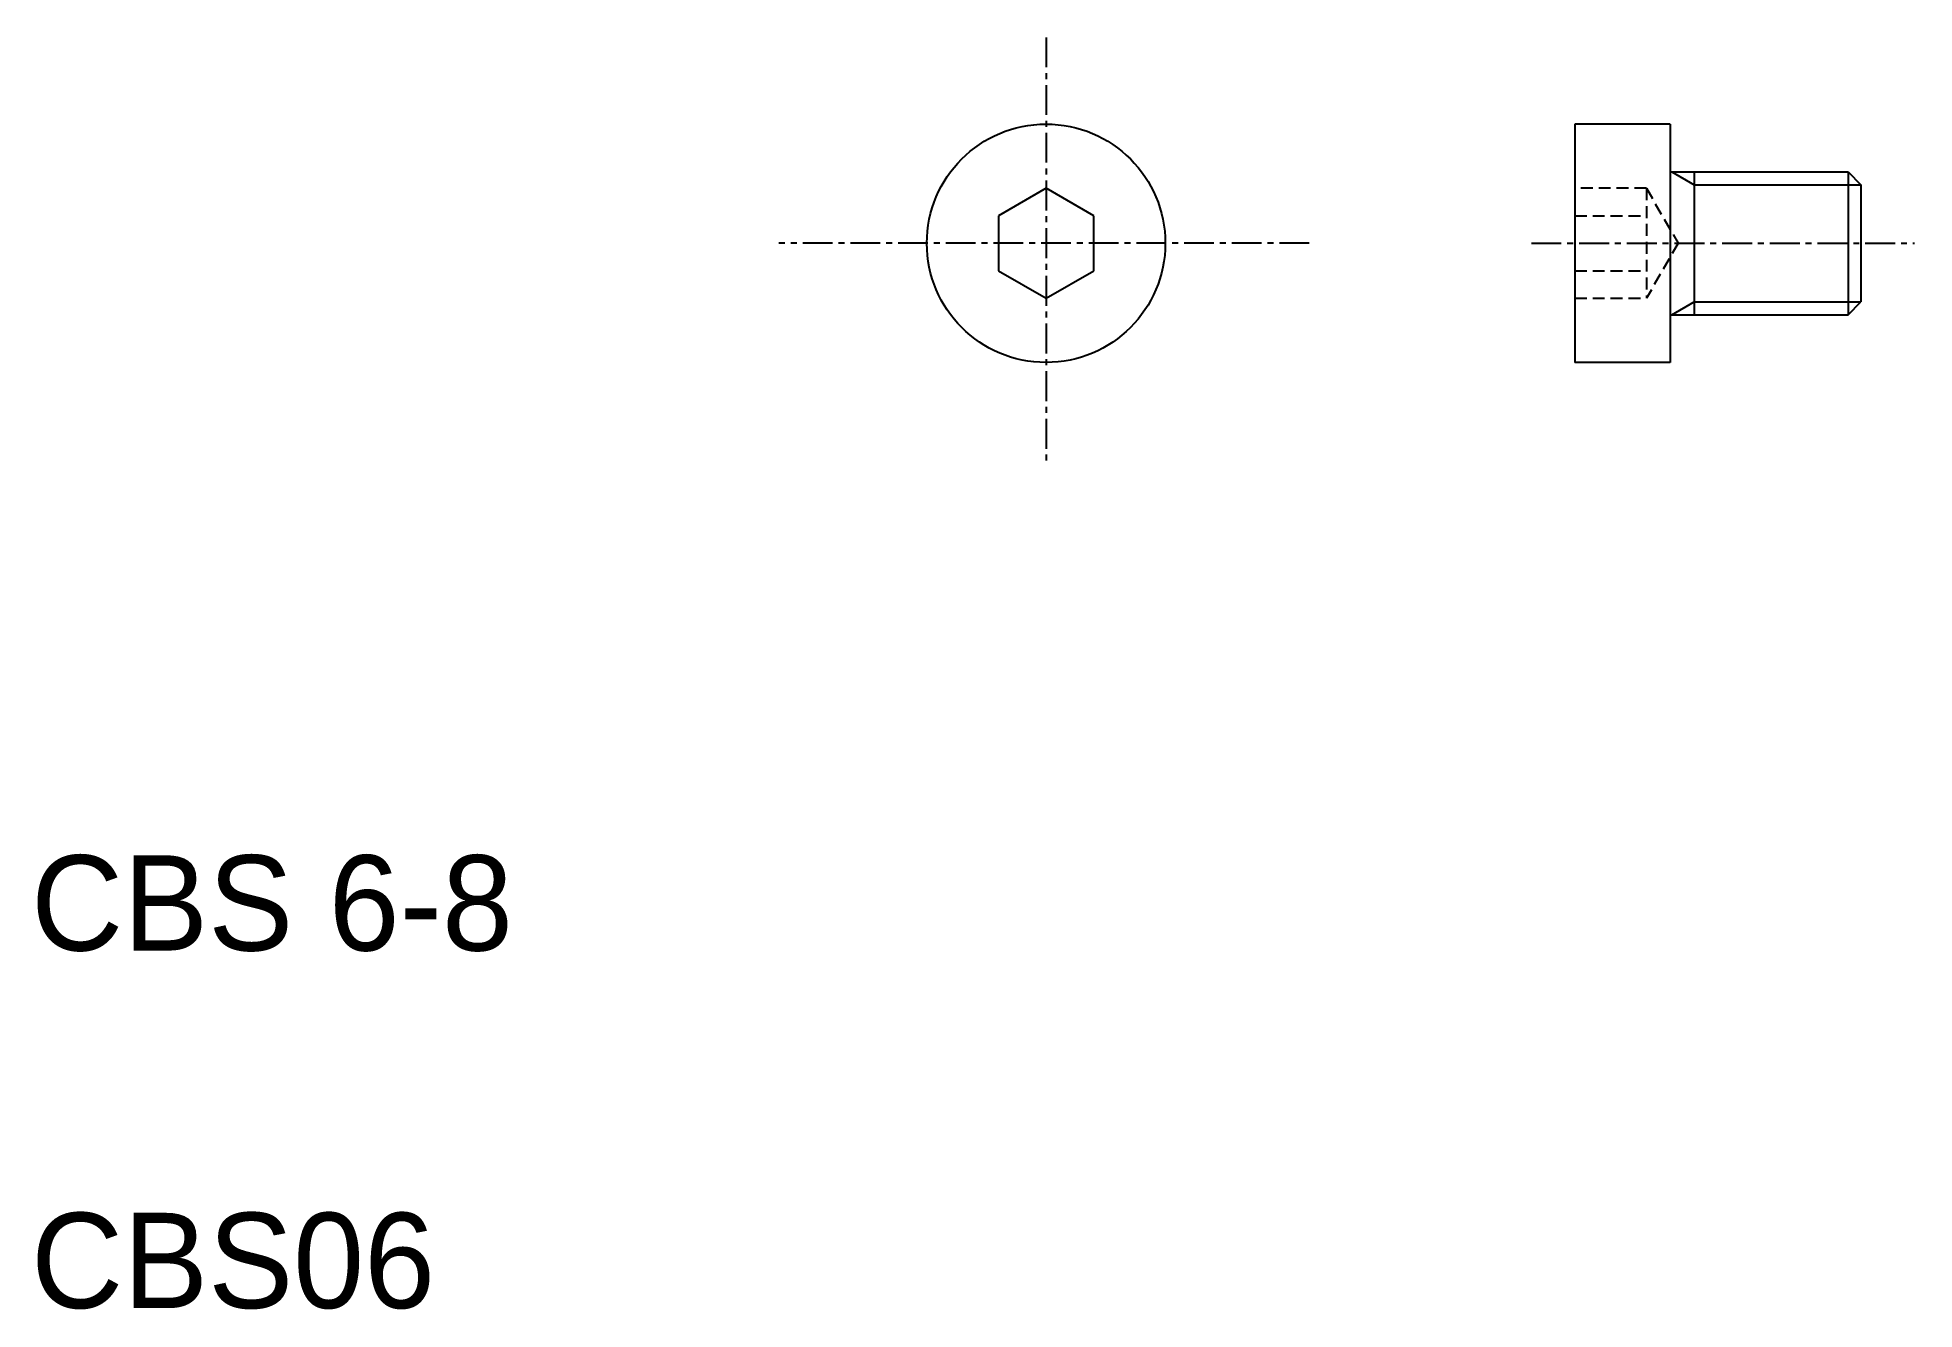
# Model space of a CAD drawing. Extents: x 10.3 to 89, y 9.9 to 63.3.
import ezdxf

# ---------------------------------------------------------------- set-up
doc = ezdxf.new("R2010")
doc.units = 0
doc.linetypes.add('CENTER', pattern=[2, 1.25, -0.25, 0.25, -0.25])
doc.linetypes.add('DASHED', pattern=[0.75, 0.5, -0.25])
doc.layers.get('0').update_dxf_attribs({"linetype": 'CONTINUOUS'})
doc.layers.add('CENTER', color=1, linetype='CENTER')

msp = doc.modelspace()

# ---------------------------------------------------------------- linework, layer by layer
at = {"color": 7, "linetype": 'CONTINUOUS'}
for p, q in [((74.763, 59.675), (74.763, 49.675)), ((78.763, 59.675), (74.763, 59.675)), ((78.763, 59.675), (78.763, 49.675)), ((78.763, 57.675), (86.221, 57.675)), ((79.763, 57.675), (79.763, 51.675)), ((86.221, 57.675), (86.221, 51.675)), ((86.221, 57.675), (86.763, 57.133)), ((52.581, 56.984), (50.581, 55.83)), ((54.581, 55.83), (52.581, 56.984)), ((86.763, 57.133), (86.763, 52.216)), ((50.581, 55.83), (50.581, 53.52)), ((54.581, 53.52), (54.581, 55.83)), ((50.581, 53.52), (52.581, 52.366)), ((52.581, 52.366), (54.581, 53.52)), ((86.221, 51.675), (86.763, 52.216)), ((78.763, 51.675), (86.221, 51.675)), ((78.763, 49.675), (74.763, 49.675))]:
    msp.add_line(p, q, dxfattribs=at)
at = {"color": 3, "linetype": 'CONTINUOUS'}
for p, q in [((78.825, 57.675), (79.763, 57.133)), ((79.763, 57.133), (86.763, 57.133)), ((78.825, 51.675), (79.763, 52.216)), ((79.763, 52.216), (86.763, 52.216))]:
    msp.add_line(p, q, dxfattribs=at)
at = {"color": 3, "linetype": 'DASHED'}
for p, q in [((77.763, 56.984), (74.763, 56.984)), ((77.763, 56.984), (79.096, 54.675)), ((77.763, 56.984), (77.763, 52.366)), ((74.763, 55.83), (77.763, 55.83)), ((79.096, 54.675), (77.763, 52.366)), ((74.763, 53.52), (77.763, 53.52)), ((74.763, 52.366), (77.763, 52.366))]:
    msp.add_line(p, q, dxfattribs=at)
at = {"color": 7, "linetype": 'CONTINUOUS'}
msp.add_circle((52.581, 54.675), 5, dxfattribs=at)
at = {"layer": 'CENTER', "color": 1, "linetype": 'CENTER'}
for p, q in [((52.581, 63.306), (52.581, 45.431)), ((63.622, 54.675), (41.363, 54.675)), ((72.945, 54.675), (89.009, 54.675))]:
    msp.add_line(p, q, dxfattribs=at)

# ---------------------------------------------------------------- texts
at = {"color": 7, "linetype": 'CONTINUOUS'}
for s, p in [('CBS 6-8', (10, 25)), ('CBS06', (10, 10))]:
    msp.add_text(s, height=4, dxfattribs=at).set_placement(p)

doc.saveas('drawing.dxf')
